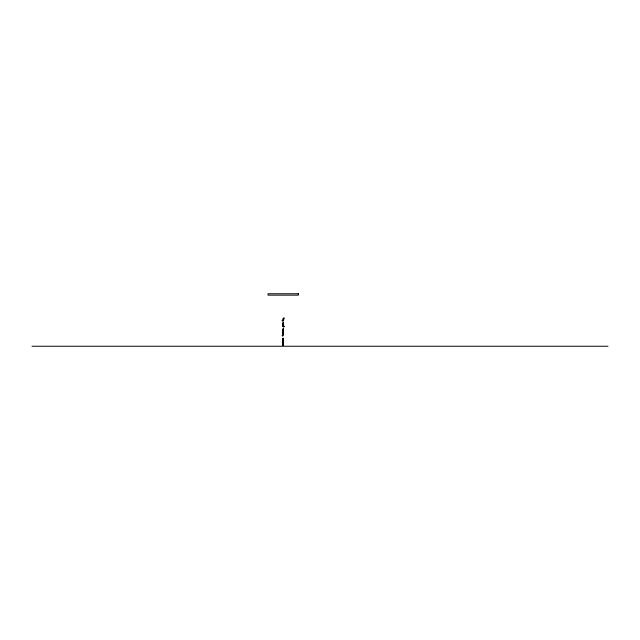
<?xml version="1.0" encoding="UTF-8"?>
<svg xmlns="http://www.w3.org/2000/svg" width="640" height="640" viewBox="0 0 640 640"><rect width="100%" height="100%" fill="white"/><g stroke="black" fill="none" stroke-linecap="round" stroke-linejoin="round"><path stroke-width="0.96" d="M282.984 339.896L282.984 339.872A1.256 0.664 -78.4 0 1 283.056 339.208L283.344 338.296L283.04 341.504M283.4 332.856L283.384 332.544A10.688 4.8 -68.6 0 0 283.36 332.304L283.352 331.208A11.848 5.312 68.6 0 0 283.376 331.008M283.336 331.336L283.04 328.952A6.504 4.6 0 0 1 283.184 329.416L283.24 329.672M283.256 339.192L283.04 338.296L283.04 345.272L283.344 338.296M283.28 341.256L283.36 340.448A10.688 4.8 -68.6 0 0 283.384 340.168L283.4 339.856A5.064 2.272 -68.6 0 0 283.4 339.624A1.328 0.6 -68.6 0 0 283.328 339.08M282.984 340.216L283 340.552A10.688 5.64 -78.4 0 0 283.024 340.848L283.032 342.624A11.848 6.248 78.4 0 0 283.016 342.864L282.992 343.176A5.808 3.064 78.4 0 0 282.984 343.592L282.984 343.72A1.576 0.832 78.3 0 0 283.04 344.296M283.192 329.976L283.344 328.952L283.344 334.48L283.04 328.952M283.192 333.448L283.04 334.48L283.248 331.976M283.12 332.24L283.032 332.872A10.688 3.488 -61.7 0 0 283 333.144M283.048 345.272A6.616 5.896 0 0 0 283.184 344.648L283.072 344.312M283.152 329.672L283.2 329.448A6.616 4.68 0 0 1 283.344 328.952M283 325.352A1.704 0.56 61.7 0 0 283.032 325.528L283.184 325.872A6.504 2.952 0 0 1 283.04 326.176L283.344 322.624L283 324.048A10.688 3.488 -61.7 0 0 283.024 324.216L283.12 324.68M283.272 323.864L283.36 323.424A10.688 1.832 -57.6 0 0 283.384 323.296M283.152 323.992L283.04 324.488A11.84 3.864 61.7 0 0 283.016 324.664L282.992 324.864A5.808 1.896 61.7 0 0 282.984 325.08M283.32 320.88L283.392 320.424A10.688 1.832 -57.6 0 0 283.36 320.312L283.376 320.352M283.848 327C285.904 326.104 281.824 325.248 283.376 326.952M283.192 320.936L282.984 319.912L283.352 320.296M283.04 324.952L283.344 326.176L283.192 325.512M283.04 342.064L283.344 345.272A6.504 5.8 0 0 1 283.208 344.68L283.152 344.408M283.848 319.24C285.776 317.68 281.792 317.272 283.376 319.192M282.936 335.968C284.616 334.856 280.68 335.016 282.56 335.984M32 346.24L608 346.24M282.56 321.232L282.056 320.28L283.072 319.96M283.16 325.736L283.2 325.856A6.616 3.008 0 0 0 283.296 326.096M283.24 324.808L283.352 325.328M283.192 323.28L283.04 322.624L283.04 326.176M283.152 331.392L283.04 330.632A11.848 3.864 61.7 0 1 283.016 330.392L282.992 330.144A5.808 1.896 61.7 0 1 282.984 329.904M283.272 331.584L283.352 332.184M283.24 341.992L283.352 343.032A11.848 5.312 68.6 0 1 283.376 343.256M283.04 338.296L283.192 339.6M283.192 343.976L283.344 345.272M283.048 319.936A6.616 1.032 0 0 1 283.152 320.016A6.504 1.016 0 0 1 283.344 319.936M283.368 333.16A0.952 0.432 -68.6 0 1 283.344 333.656M298.36 293.76L268.032 293.76L268.032 295.16L298.36 295.16L298.36 293.76"/></g></svg>
